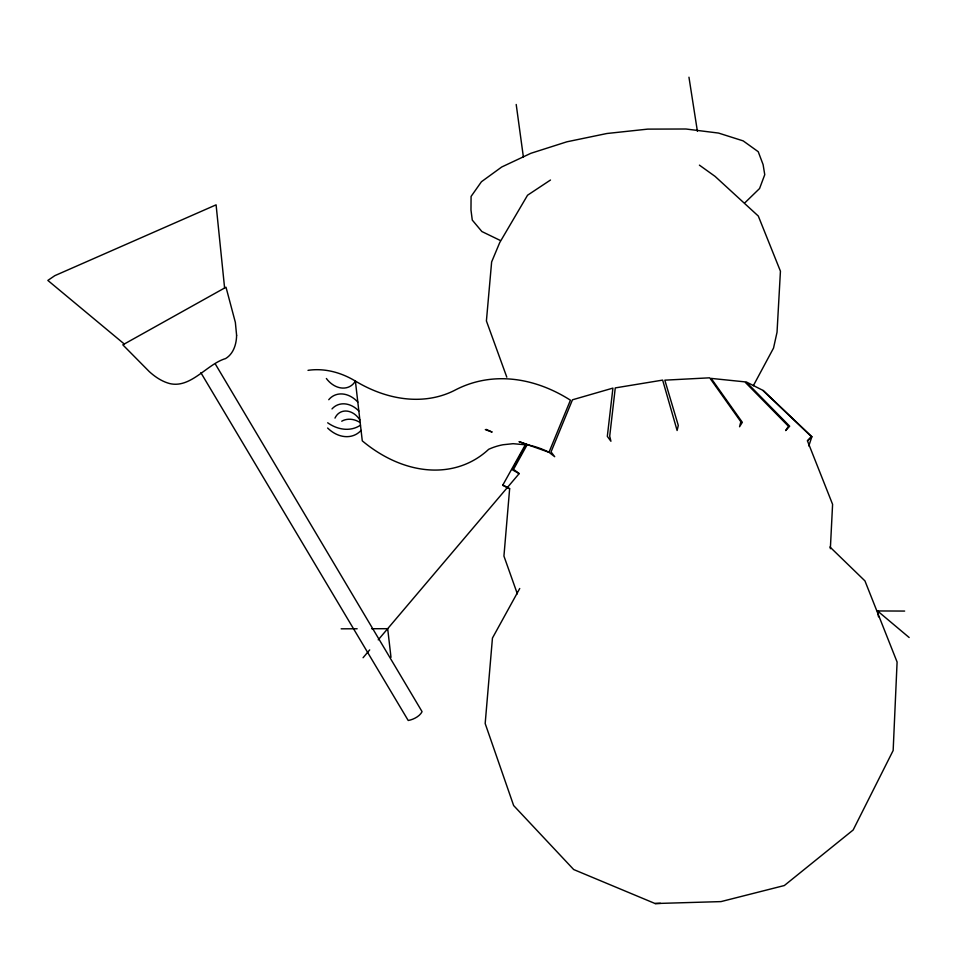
<?xml version="1.0" encoding="UTF-8"?>
<svg xmlns="http://www.w3.org/2000/svg" width="957" height="957" viewBox="0 0 957 957"><rect width="100%" height="100%" fill="white"/><g stroke="black" fill="none" stroke-linecap="round" stroke-linejoin="round"><path stroke-width="1.44" d="M830.353 548.72L832.59 504.339L807.445 440.854L811.357 436.571L762.633 390.217L746.065 381.843L789.669 426.2L785.673 430.59L788.436 426.236L744.821 381.855L711.171 378.398L742.321 422.312L739.558 426.762L740.838 421.738L709.699 377.812L664.828 380.168L678.286 425.446L677.113 430.506L662.639 380.108L615.267 387.908L609.717 436.177L610.925 441.249L607.324 436.368L612.923 388.111L572.465 399.799L551.041 451.919L554.701 456.704L548.983 452.29L519.029 441.632L528.575 445.077A99.731 77.912 68.4 0 1 548.983 452.29L570.432 400.193A177.045 131.922 70.2 0 0 455.365 389.966A144.316 107.124 60.4 0 1 355.394 381.077A22.322 17.286 61.9 0 1 326.373 378.505M502.915 484.972L509.638 488.716L503.932 556.089L517.354 593.866M808.797 445.95L811.871 436.727L763.184 390.42M753.303 385.767L773.531 348.085L777.036 332.235L780.433 271.19L758.303 216.043L715.07 176.375L699.411 165.142M519.735 588.483L492.448 638.068L485.175 723.528L513.646 805.555L573.686 869.542L655.114 903.54L721.004 901.602L784.333 885.536L853.154 829.994L893.156 750.491L897.092 662.017L864.949 580.899L829.982 546.997M525.919 445.053L512.27 469.743L519.173 473.607L378.218 639.85M527.211 444.61L513.55 469.325L519.173 473.607M525.74 444.012L502.676 485.319L509.638 488.716M363.074 657.722L369.701 649.899M745.204 202.477L759.571 188.517L764.751 174.688L763.1 164.604L758.231 151.708L743.17 140.882L718.551 133.071L685.942 129.004L647.71 129.123L606.905 133.501L566.891 141.803L530.908 153.287L501.743 166.985L481.431 181.746L471.083 196.436L470.976 210.014L472.28 220.086L481.873 231.534L500.116 240.374M807.445 440.854L811.871 436.727M550.49 180.024L527.546 195.228L499.721 242.588L491.635 261.931L486.407 320.942L506.803 377.166M655.114 903.54L660.474 903.36M341.159 628.821L357.152 628.773M371.687 628.737L387.681 628.689L390.994 657.339M878.514 616.81L877.533 610.949L904.652 611.068M528.575 445.077L513.108 443.689L503.023 444.754A99.731 77.912 68.4 0 0 488.668 449.312A133.633 100.341 62.7 0 1 362.284 440.854L355.394 381.077A90.221 71.44 64.4 0 0 308.01 370.347M485.319 429.645L492.149 432.074L486.108 429.37M124.231 343.97L47.85 280.425L54.788 275.676L216.091 204.846L224.608 288.057M877.533 610.949L909.15 637.506M200.874 372.692L408.208 720.477C413.328 719.652 419.884 716.243 422.073 711.661L215.481 364.27M688.956 77.206L697.414 131.348M516.206 104.469L523.395 157.092M328.753 399.715A25.205 19.702 63.5 0 1 357.822 402.084M361.088 430.387A30.624 23.913 63.1 0 1 327.629 428.03M360.478 425.171A38.914 30.313 62.6 0 1 327.677 422.791M341.733 421.2A24.511 19.212 64.4 0 1 360.179 422.563M334.998 418.101A17.932 14.032 63.9 0 1 359.88 419.956M332.007 408.914A24.092 18.865 63.8 0 1 358.851 411.008M236.606 335.321C236.463 344.089 233.532 353.851 225.565 358.588C207.011 363.983 190.826 388.757 169.545 383.53C161.889 381.46 155.142 376.926 149.316 371.639L122.819 344.831L226.008 287.22L235.362 322.413L236.606 335.321"/></g></svg>
